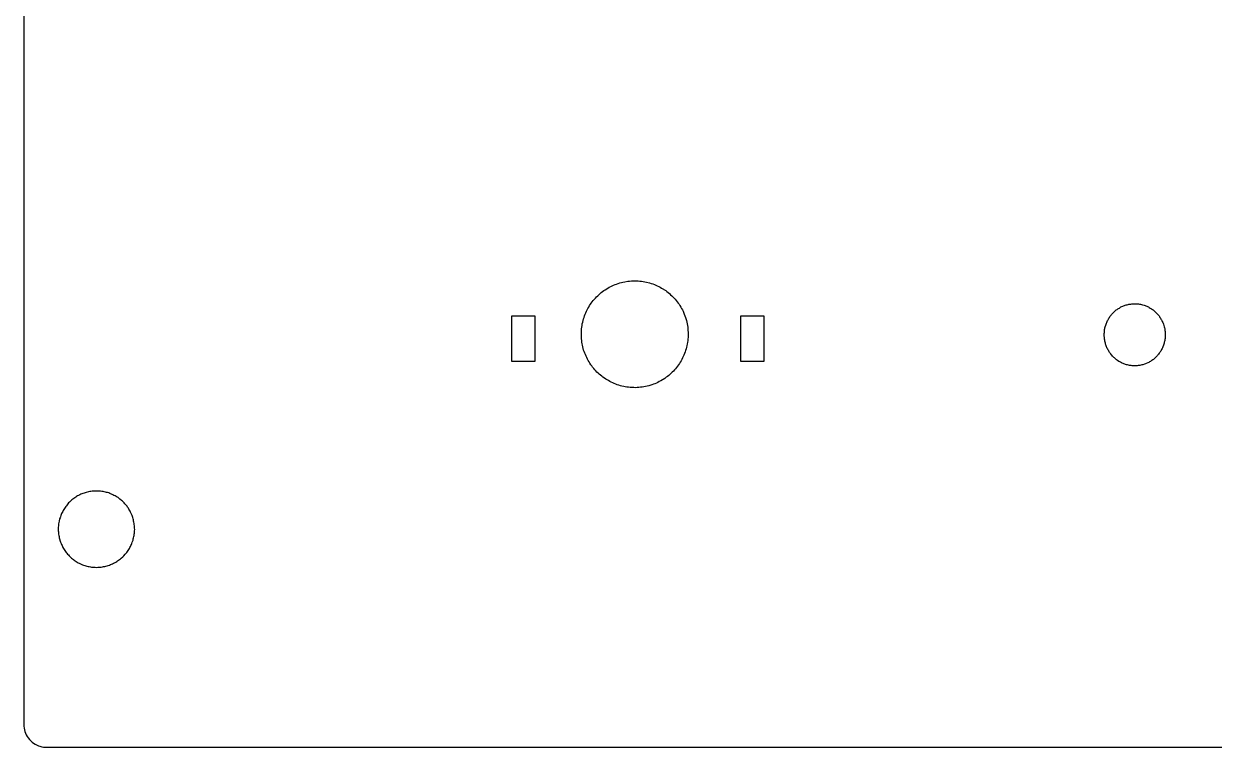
# Model space of a CAD drawing. Extents: x 14 to 160, y 773 to 1209.
# Drawn here: x 14 to 92, y 773.1 to 820.5 of the extents above; entities that cross this region are included whole.
import ezdxf

# ---------------------------------------------------------------- set-up
doc = ezdxf.new("R2010")
doc.units = 0

msp = doc.modelspace()

# ---------------------------------------------------------------- linework, layer by layer
at = {"layer": 'Bottom'}
for p, q in [((14.012902, 952.608116), (14.0129, 774.592)), ((52.370831, 803.234283), (52.465396, 803.281573)), ((52.465396, 803.281573), (52.556813, 803.322569)), ((52.556813, 803.322569), (52.651385, 803.369859)), ((52.651385, 803.369859), (52.758563, 803.410854)), ((52.758563, 803.410854), (52.853135, 803.442408)), ((52.853135, 803.442408), (52.960313, 803.483404)), ((52.960313, 803.483404), (53.054886, 803.514957)), ((53.054886, 803.514957), (53.162064, 803.540136)), ((53.162064, 803.540136), (53.266094, 803.565314)), ((53.266094, 803.565314), (53.379582, 803.587345)), ((53.379582, 803.587345), (53.587635, 803.618899)), ((53.587635, 803.618899), (53.701115, 803.637783)), ((53.701115, 803.637783), (53.814603, 803.644239)), ((53.814603, 803.644239), (53.928083, 803.653681)), ((53.928083, 803.653681), (54.0415, 803.654)), ((54.0412, 803.654), (54.1515, 803.654)), ((54.1515, 803.654), (54.258678, 803.644558)), ((54.258678, 803.644558), (54.372158, 803.638102)), ((54.372158, 803.638102), (54.482491, 803.619218)), ((54.482491, 803.619218), (54.589677, 803.603482)), ((54.589677, 803.603482), (54.700002, 803.587745)), ((54.700002, 803.587745), (54.807188, 803.565714)), ((54.807188, 803.565714), (55.015241, 803.515277)), ((55.015241, 803.515277), (55.122419, 803.483723)), ((55.122419, 803.483723), (55.216991, 803.442727)), ((55.216991, 803.442727), (55.324169, 803.411174)), ((55.324169, 803.411174), (55.418742, 803.370178)), ((55.418742, 803.370178), (55.516461, 803.322888)), ((55.516461, 803.322888), (55.614189, 803.281892)), ((55.614189, 803.281892), (55.70245, 803.234602)), ((51.393652, 802.443238), (51.456678, 802.522081)), ((51.456678, 802.522081), (51.529228, 802.59455)), ((51.529228, 802.59455), (51.611187, 802.667019)), ((51.611187, 802.667019), (51.683655, 802.739487)), ((51.683655, 802.739487), (51.765622, 802.811956)), ((51.765622, 802.811956), (51.844385, 802.87813)), ((51.844385, 802.87813), (51.926344, 802.941157)), ((51.926344, 802.941157), (52.014614, 803.007331)), ((52.014614, 803.007331), (52.096573, 803.064063)), ((52.096573, 803.064063), (52.273104, 803.177551)), ((52.273104, 803.177551), (52.370831, 803.234283)), ((55.70245, 803.234602), (55.800178, 803.17787)), ((55.800178, 803.17787), (56.064971, 803.007641)), ((56.064971, 803.007641), (56.14693, 802.941467)), ((56.14693, 802.941467), (56.225774, 802.87844)), ((56.225774, 802.87844), (56.307733, 802.812266)), ((56.307733, 802.812266), (56.389692, 802.739798)), ((56.389692, 802.739798), (56.468536, 802.667329)), ((56.468536, 802.667329), (56.613546, 802.522327)), ((56.613546, 802.522327), (56.686014, 802.443483)), ((50.876687, 801.651966), (50.917683, 801.749686)), ((50.917683, 801.749686), (50.974415, 801.837955)), ((50.974415, 801.837955), (51.021705, 801.932528)), ((51.021705, 801.932528), (51.078437, 802.023945)), ((51.078437, 802.023945), (51.13517, 802.112206)), ((51.13517, 802.112206), (51.191902, 802.19105)), ((51.191902, 802.19105), (51.254928, 802.279312)), ((51.254928, 802.279312), (51.321102, 802.361279)), ((51.321102, 802.361279), (51.393652, 802.443238)), ((56.686014, 802.443483), (56.752188, 802.361524)), ((56.752188, 802.361524), (56.815215, 802.279557)), ((56.815215, 802.279557), (56.881389, 802.191296)), ((56.881389, 802.191296), (56.938121, 802.112452)), ((56.938121, 802.112452), (56.994853, 802.02419)), ((56.994853, 802.02419), (57.048438, 801.932773)), ((57.048438, 801.932773), (57.10517, 801.838201)), ((57.10517, 801.838201), (57.155608, 801.749931)), ((57.155608, 801.749931), (57.202898, 801.652212)), ((85.537975, 801.699158), (85.588412, 801.74088)), ((85.588412, 801.74088), (85.635622, 801.772998)), ((85.635622, 801.772998), (85.682831, 801.81472)), ((85.682831, 801.81472), (85.739483, 801.846839)), ((85.739483, 801.846839), (85.78992, 801.869273)), ((85.78992, 801.869273), (85.846572, 801.904539)), ((85.846572, 801.904539), (85.893781, 801.936658)), ((85.893781, 801.936658), (85.950432, 801.96224)), ((85.950432, 801.96224), (86.007084, 801.984674)), ((86.007084, 801.984674), (86.063735, 802.010256)), ((86.063735, 802.010256), (86.120387, 802.026235)), ((86.120387, 802.026235), (86.173891, 802.051817)), ((86.173891, 802.051817), (86.230542, 802.067795)), ((86.230542, 802.067795), (86.296635, 802.083774)), ((86.296635, 802.083774), (86.353287, 802.099753)), ((86.353287, 802.099753), (86.416233, 802.115731)), ((86.416233, 802.115731), (86.472884, 802.125335)), ((86.472884, 802.125335), (86.538978, 802.13179)), ((86.538978, 802.13179), (86.601924, 802.141394)), ((86.601924, 802.141394), (86.668, 802.141)), ((86.668, 802.141), (86.730946, 802.150603)), ((86.730946, 802.150603), (86.797, 802.151)), ((86.7972, 802.151), (86.8602, 802.151)), ((86.8602, 802.151), (86.926293, 802.141397)), ((86.926293, 802.141397), (86.9892, 802.142)), ((86.9892, 802.142), (87.045851, 802.132397)), ((87.045851, 802.132397), (87.108797, 802.125941)), ((87.108797, 802.125941), (87.174891, 802.116337)), ((87.174891, 802.116337), (87.231542, 802.100359)), ((87.231542, 802.100359), (87.294488, 802.08438)), ((87.294488, 802.08438), (87.407871, 802.052262)), ((87.407871, 802.052262), (87.473964, 802.02668)), ((87.473964, 802.02668), (87.530616, 802.010701)), ((87.530616, 802.010701), (87.58412, 801.985119)), ((87.58412, 801.985119), (87.634557, 801.962685)), ((87.634557, 801.962685), (87.691209, 801.937103)), ((87.691209, 801.937103), (87.74786, 801.904984)), ((87.74786, 801.904984), (87.79507, 801.869718)), ((87.79507, 801.869718), (87.851721, 801.847284)), ((87.851721, 801.847284), (87.898931, 801.815165)), ((87.898931, 801.815165), (87.949368, 801.773443)), ((87.949368, 801.773443), (87.996578, 801.741325)), ((87.996578, 801.741325), (88.043787, 801.699603)), ((45.9933, 798.367), (45.9933, 801.362)), ((45.9933, 801.362), (47.4938, 801.362)), ((47.4938, 801.362), (47.4938, 798.367)), ((50.602388, 800.835509), (50.627567, 800.942687)), ((50.627567, 800.942687), (50.649598, 801.046717)), ((50.649598, 801.046717), (50.684299, 801.150747)), ((50.684299, 801.150747), (50.715852, 801.254769)), ((50.715852, 801.254769), (50.747406, 801.352497)), ((50.747406, 801.352497), (50.788402, 801.456519)), ((50.788402, 801.456519), (50.829397, 801.554246)), ((50.829397, 801.554246), (50.876687, 801.651966)), ((57.202898, 801.652212), (57.284857, 801.456765)), ((57.284857, 801.456765), (57.322705, 801.352743)), ((57.322705, 801.352743), (57.357406, 801.255015)), ((57.357406, 801.255015), (57.420433, 801.046962)), ((57.420433, 801.046962), (57.445611, 800.942932)), ((57.445611, 800.942932), (57.470789, 800.835754)), ((60.9953, 798.367), (60.9953, 801.362)), ((60.9953, 801.362), (62.4958, 801.362)), ((62.4958, 801.362), (62.4958, 798.367)), ((84.964416, 800.926383), (85.014853, 801.041792)), ((85.014853, 801.041792), (85.046407, 801.099492)), ((85.046407, 801.099492), (85.071585, 801.14759)), ((85.071585, 801.14759), (85.103139, 801.198915)), ((85.103139, 801.198915), (85.134693, 801.253387)), ((85.134693, 801.253387), (85.166247, 801.304712)), ((85.166247, 801.304712), (85.207161, 801.35281)), ((85.207161, 801.35281), (85.248157, 801.404135)), ((85.248157, 801.404135), (85.279711, 801.442629)), ((85.279711, 801.442629), (85.320626, 801.493954)), ((85.320626, 801.493954), (85.44977, 801.625398)), ((85.44977, 801.625398), (85.49706, 801.663892)), ((85.49706, 801.663892), (85.537975, 801.699158)), ((88.043787, 801.699603), (88.094144, 801.664337)), ((88.094144, 801.664337), (88.13514, 801.625843)), ((88.13514, 801.625843), (88.18243, 801.584121)), ((88.18243, 801.584121), (88.223425, 801.536024)), ((88.223425, 801.536024), (88.26434, 801.494302)), ((88.26434, 801.494302), (88.302189, 801.442977)), ((88.302189, 801.442977), (88.343184, 801.404483)), ((88.343184, 801.404483), (88.38418, 801.353158)), ((88.38418, 801.353158), (88.415733, 801.30506)), ((88.415733, 801.30506), (88.447287, 801.253735)), ((88.447287, 801.253735), (88.481988, 801.199263)), ((88.481988, 801.199263), (88.513542, 801.147937)), ((88.513542, 801.147937), (88.545096, 801.09984)), ((88.545096, 801.09984), (88.570274, 801.04214)), ((88.570274, 801.04214), (88.601828, 800.984439)), ((88.601828, 800.984439), (88.627006, 800.926739)), ((50.539124, 799.972205), (50.5392, 800.287)), ((50.5392, 800.287), (50.545656, 800.400488)), ((50.545656, 800.400488), (50.555098, 800.504518)), ((50.555098, 800.504518), (50.586652, 800.731487)), ((50.586652, 800.731487), (50.602388, 800.835509)), ((57.470789, 800.835754), (57.486526, 800.731732)), ((57.486526, 800.731732), (57.508557, 800.618244)), ((57.508557, 800.618244), (57.517999, 800.504764)), ((57.517999, 800.504764), (57.524455, 800.400734)), ((57.524455, 800.400734), (57.533897, 800.287246)), ((57.533897, 800.287246), (57.5339, 799.95)), ((84.797, 800.196), (84.803456, 800.263304)), ((84.797021, 800.006176), (84.797, 800.196)), ((84.803456, 800.263304), (84.8035, 800.327)), ((84.8035, 800.327), (84.812942, 800.384701)), ((84.812942, 800.384701), (84.819398, 800.452004)), ((84.819398, 800.452004), (84.838282, 800.51608)), ((84.838282, 800.51608), (84.844738, 800.573781)), ((84.844738, 800.573781), (84.860474, 800.637856)), ((84.860474, 800.637856), (84.892028, 800.753273)), ((84.892028, 800.753273), (84.942385, 800.868682)), ((84.942385, 800.868682), (84.964416, 800.926383)), ((88.627006, 800.926739), (88.649118, 800.869038)), ((88.649118, 800.869038), (88.674296, 800.811338)), ((88.674296, 800.811338), (88.721506, 800.638212)), ((88.721506, 800.638212), (88.74039, 800.574136)), ((88.74039, 800.574136), (88.756126, 800.516435)), ((88.756126, 800.516435), (88.762582, 800.45236)), ((88.762582, 800.45236), (88.772024, 800.385056)), ((88.772024, 800.385056), (88.77848, 800.327355)), ((88.77848, 800.327355), (88.787922, 800.26328)), ((88.787922, 800.26328), (88.7879, 800.196)), ((88.7879, 800.196), (88.794356, 800.131924)), ((50.54558, 799.858717), (50.539124, 799.972205)), ((50.561316, 799.748392), (50.54558, 799.858717)), ((50.570758, 799.641206), (50.561316, 799.748392)), ((50.592789, 799.530873), (50.570758, 799.641206)), ((50.611673, 799.423695), (50.592789, 799.530873)), ((50.633704, 799.319673), (50.611673, 799.423695)), ((57.45207, 799.401491), (57.430039, 799.294313)), ((57.477249, 799.511824), (57.45207, 799.401491)), ((57.492985, 799.619002), (57.477249, 799.511824)), ((57.508722, 799.732482), (57.492985, 799.619002)), ((57.524458, 799.836512), (57.508722, 799.732482)), ((57.5339, 799.95), (57.524458, 799.836512)), ((84.803477, 799.948475), (84.797021, 800.006176)), ((84.812919, 799.884399), (84.803477, 799.948475)), ((84.819375, 799.817096), (84.812919, 799.884399)), ((84.828817, 799.75302), (84.819375, 799.817096)), ((84.838258, 799.695319), (84.828817, 799.75302)), ((84.853995, 799.631244), (84.838258, 799.695319)), ((84.869731, 799.573543), (84.853995, 799.631244)), ((84.885468, 799.506239), (84.869731, 799.573543)), ((84.901204, 799.448539), (84.885468, 799.506239)), ((84.926383, 799.390838), (84.901204, 799.448539)), ((84.948414, 799.333138), (84.926383, 799.390838)), ((88.683797, 799.442643), (88.633359, 799.327234)), ((88.715351, 799.558068), (88.683797, 799.442643)), ((88.731087, 799.622144), (88.715351, 799.558068)), ((88.746824, 799.679844), (88.731087, 799.622144)), ((88.756266, 799.74392), (88.746824, 799.679844)), ((88.772002, 799.80162), (88.756266, 799.74392)), ((88.778458, 799.868924), (88.772002, 799.80162)), ((88.7879, 799.933), (88.778458, 799.868924)), ((88.787944, 799.999924), (88.7879, 799.933)), ((88.7944, 800.064), (88.787944, 799.999924)), ((88.794356, 800.131924), (88.7944, 800.064)), ((50.665258, 799.215643), (50.633704, 799.319673)), ((50.690436, 799.108465), (50.665258, 799.215643)), ((50.731432, 799.013893), (50.690436, 799.108465)), ((50.762986, 798.906715), (50.731432, 799.013893)), ((50.803981, 798.812143), (50.762986, 798.906715)), ((50.844977, 798.714423), (50.803981, 798.812143)), ((50.892267, 798.616695), (50.844977, 798.714423)), ((50.942705, 798.522123), (50.892267, 798.616695)), ((57.171476, 798.594492), (57.121039, 798.503075)), ((57.218766, 798.689064), (57.171476, 798.594492)), ((57.259762, 798.786784), (57.218766, 798.689064)), ((57.300758, 798.890814), (57.259762, 798.786784)), ((57.341753, 798.988533), (57.300758, 798.890814)), ((57.373307, 799.092563), (57.341753, 798.988533)), ((57.404861, 799.190283), (57.373307, 799.092563)), ((57.430039, 799.294313), (57.404861, 799.190283)), ((84.973592, 799.278665), (84.948414, 799.333138)), ((84.998771, 799.220965), (84.973592, 799.278665)), ((85.020883, 799.16964), (84.998771, 799.220965)), ((85.055584, 799.111939), (85.020883, 799.16964)), ((85.087137, 799.063842), (85.055584, 799.111939)), ((85.118691, 799.006141), (85.087137, 799.063842)), ((85.150245, 798.958044), (85.118691, 799.006141)), ((85.184946, 798.906719), (85.150245, 798.958044)), ((85.222794, 798.858622), (85.184946, 798.906719)), ((85.257495, 798.810525), (85.222794, 798.858622)), ((85.295343, 798.768803), (85.257495, 798.810525)), ((85.336339, 798.717477), (85.295343, 798.768803)), ((85.377254, 798.678984), (85.336339, 798.717477)), ((85.424463, 798.637262), (85.377254, 798.678984)), ((85.465459, 798.59554), (85.424463, 798.637262)), ((85.515896, 798.553818), (85.465459, 798.59554)), ((88.157334, 798.628219), (88.110044, 798.586497)), ((88.239221, 798.711574), (88.157334, 798.628219)), ((88.280216, 798.759671), (88.239221, 798.711574)), ((88.318065, 798.801393), (88.280216, 798.759671)), ((88.358979, 798.84949), (88.318065, 798.801393)), ((88.390533, 798.900815), (88.358979, 798.84949)), ((88.431529, 798.948912), (88.390533, 798.900815)), ((88.46623, 798.997009), (88.431529, 798.948912)), ((88.497783, 799.048335), (88.46623, 798.997009)), ((88.529337, 799.106035), (88.497783, 799.048335)), ((88.554516, 799.154132), (88.529337, 799.106035)), ((88.586069, 799.211833), (88.554516, 799.154132)), ((88.611248, 799.269533), (88.586069, 799.211833)), ((88.633359, 799.327234), (88.611248, 799.269533)), ((47.4938, 798.367), (45.9933, 798.367)), ((50.989995, 798.430706), (50.942705, 798.522123)), ((51.046727, 798.336142), (50.989995, 798.430706)), ((51.103459, 798.244717), (51.046727, 798.336142)), ((51.160191, 798.156455), (51.103459, 798.244717)), ((51.223218, 798.077611), (51.160191, 798.156455)), ((51.27995, 797.98935), (51.223218, 798.077611)), ((51.352499, 797.907391), (51.27995, 797.98935)), ((51.418673, 797.825424), (51.352499, 797.907391)), ((51.491142, 797.752955), (51.418673, 797.825424)), ((56.638856, 797.809491), (56.572682, 797.737022)), ((56.711325, 797.89145), (56.638856, 797.809491)), ((56.774352, 797.970293), (56.711325, 797.89145)), ((56.840526, 798.06171), (56.774352, 797.970293)), ((56.903552, 798.140554), (56.840526, 798.06171)), ((56.960284, 798.228816), (56.903552, 798.140554)), ((57.017016, 798.320233), (56.960284, 798.228816)), ((57.073749, 798.408503), (57.017016, 798.320233)), ((57.121039, 798.503075), (57.073749, 798.408503)), ((62.4958, 798.367), (60.9953, 798.367)), ((85.563106, 798.512096), (85.515896, 798.553818)), ((85.610396, 798.479977), (85.563106, 798.512096)), ((85.660753, 798.438256), (85.610396, 798.479977)), ((85.755236, 798.37418), (85.660753, 798.438256)), ((85.811888, 798.342061), (85.755236, 798.37418)), ((85.862325, 798.316479), (85.811888, 798.342061)), ((85.918977, 798.284361), (85.862325, 798.316479)), ((85.972481, 798.258779), (85.918977, 798.284361)), ((86.029132, 798.233197), (85.972481, 798.258779)), ((86.085784, 798.210762), (86.029132, 798.233197)), ((86.142435, 798.194784), (86.085784, 798.210762)), ((86.199086, 798.169202), (86.142435, 798.194784)), ((86.255738, 798.153223), (86.199086, 798.169202)), ((86.321831, 798.137244), (86.255738, 798.153223)), ((86.375416, 798.127641), (86.321831, 798.137244)), ((86.441509, 798.111663), (86.375416, 798.127641)), ((86.504455, 798.102059), (86.441509, 798.111663)), ((86.561107, 798.095603), (86.504455, 798.102059)), ((86.6272, 798.086), (86.561107, 798.095603)), ((86.690107, 798.086456), (86.6272, 798.086)), ((86.7562, 798.08), (86.690107, 798.086456)), ((86.819207, 798.079544), (86.7562, 798.08)), ((86.8853, 798.086), (86.819207, 798.079544)), ((86.948207, 798.086237), (86.8853, 798.086)), ((87.014301, 798.095841), (86.948207, 798.086237)), ((87.070952, 798.102297), (87.014301, 798.095841)), ((87.133898, 798.1119), (87.070952, 798.102297)), ((87.199991, 798.121503), (87.133898, 798.1119)), ((87.256643, 798.137482), (87.199991, 798.121503)), ((87.319589, 798.15346), (87.256643, 798.137482)), ((87.432972, 798.185579), (87.319589, 798.15346)), ((87.489623, 798.211161), (87.432972, 798.185579)), ((87.546274, 798.233596), (87.489623, 798.211161)), ((87.659657, 798.284921), (87.546274, 798.233596)), ((87.713242, 798.307355), (87.659657, 798.284921)), ((87.769894, 798.342621), (87.713242, 798.307355)), ((87.82025, 798.365056), (87.769894, 798.342621)), ((87.867541, 798.400322), (87.82025, 798.365056)), ((87.924192, 798.43244), (87.867541, 798.400322)), ((87.971402, 798.474162), (87.924192, 798.43244)), ((88.021839, 798.506281), (87.971402, 798.474162)), ((88.062835, 798.548003), (88.021839, 798.506281)), ((88.110044, 798.586497), (88.062835, 798.548003)), ((51.563691, 797.674111), (51.491142, 797.752955)), ((51.63616, 797.601643), (51.563691, 797.674111)), ((51.715004, 797.535469), (51.63616, 797.601643)), ((51.796963, 797.463), (51.715004, 797.535469)), ((51.875726, 797.399973), (51.796963, 797.463)), ((51.957693, 797.333799), (51.875726, 797.399973)), ((52.045954, 797.270773), (51.957693, 797.333799)), ((52.134224, 797.21404), (52.045954, 797.270773)), ((52.225641, 797.157308), (52.134224, 797.21404)), ((52.313903, 797.110018), (52.225641, 797.157308)), ((52.408475, 797.053286), (52.313903, 797.110018)), ((52.499892, 797.002849), (52.408475, 797.053286)), ((55.645931, 797.043704), (55.557662, 796.996413)), ((55.743651, 797.090994), (55.645931, 797.043704)), ((56.008452, 797.261215), (55.743651, 797.090994)), ((56.096714, 797.327389), (56.008452, 797.261215)), ((56.178681, 797.384121), (56.096714, 797.327389)), ((56.26064, 797.45659), (56.178681, 797.384121)), ((56.339403, 797.519616), (56.26064, 797.45659)), ((56.42137, 797.592085), (56.339403, 797.519616)), ((56.493838, 797.664553), (56.42137, 797.592085)), ((56.572682, 797.737022), (56.493838, 797.664553)), ((52.594464, 796.961853), (52.499892, 797.002849)), ((52.692184, 796.924005), (52.594464, 796.961853)), ((52.796214, 796.883009), (52.692184, 796.924005)), ((52.893933, 796.842013), (52.796214, 796.883009)), ((52.997963, 796.81046), (52.893933, 796.842013)), ((53.095683, 796.778906), (52.997963, 796.81046)), ((53.199713, 796.753728), (53.095683, 796.778906)), ((53.313193, 796.728549), (53.199713, 796.753728)), ((53.417223, 796.706518), (53.313193, 796.728549)), ((53.524401, 796.687634), (53.417223, 796.706518)), ((53.637889, 796.671898), (53.524401, 796.687634)), ((53.748222, 796.665442), (53.637889, 796.671898)), ((53.8554, 796.656), (53.748222, 796.665442)), ((53.968883, 796.65594), (53.8554, 796.656)), ((54.079216, 796.649484), (53.968883, 796.65594)), ((54.192704, 796.65594), (54.079216, 796.649484)), ((54.306184, 796.665382), (54.192704, 796.65594)), ((54.419672, 796.671838), (54.306184, 796.665382)), ((54.523694, 796.687575), (54.419672, 796.671838)), ((54.637182, 796.706458), (54.523694, 796.687575)), ((54.741212, 796.722195), (54.637182, 796.706458)), ((54.84839, 796.744226), (54.741212, 796.722195)), ((54.952412, 796.769404), (54.84839, 796.744226)), ((55.160473, 796.832431), (54.952412, 796.769404)), ((55.258193, 796.873427), (55.160473, 796.832431)), ((55.362223, 796.908128), (55.258193, 796.873427)), ((55.459942, 796.955418), (55.362223, 796.908128)), ((55.557662, 796.996413), (55.459942, 796.955418)), ((17.168204, 789.29462), (17.054724, 789.200047)), ((17.23123, 789.345057), (17.168204, 789.29462)), ((17.287962, 789.392347), (17.23123, 789.345057)), ((17.344695, 789.433343), (17.287962, 789.392347)), ((17.410869, 789.474339), (17.344695, 789.433343)), ((17.473895, 789.515334), (17.410869, 789.474339)), ((17.540069, 789.553182), (17.473895, 789.515334)), ((17.603096, 789.587883), (17.540069, 789.553182)), ((17.675645, 789.625732), (17.603096, 789.587883)), ((17.741819, 789.660433), (17.675645, 789.625732)), ((17.814288, 789.682464), (17.741819, 789.660433)), ((17.886837, 789.717165), (17.814288, 789.682464)), ((17.959306, 789.739196), (17.886837, 789.717165)), ((18.104316, 789.789634), (17.959306, 789.739196)), ((18.249326, 789.821187), (18.104316, 789.789634)), ((18.331285, 789.836924), (18.249326, 789.821187)), ((18.410048, 789.85266), (18.331285, 789.836924)), ((18.482597, 789.862102), (18.410048, 789.85266)), ((18.564556, 789.868558), (18.482597, 789.862102)), ((18.6434, 789.878), (18.564556, 789.868558)), ((18.886151, 789.877796), (18.6434, 789.878)), ((18.96811, 789.868354), (18.886151, 789.877796)), ((19.040578, 789.861898), (18.96811, 789.868354)), ((19.119422, 789.852456), (19.040578, 789.861898)), ((19.201381, 789.846), (19.119422, 789.852456)), ((19.27393, 789.827116), (19.201381, 789.846)), ((19.355889, 789.81138), (19.27393, 789.827116)), ((19.428358, 789.789348), (19.355889, 789.81138)), ((19.500907, 789.770465), (19.428358, 789.789348)), ((19.573376, 789.748434), (19.500907, 789.770465)), ((19.645844, 789.723255), (19.573376, 789.748434)), ((19.790854, 789.660228), (19.645844, 789.723255)), ((19.853881, 789.625527), (19.790854, 789.660228)), ((19.920055, 789.593974), (19.853881, 789.625527)), ((19.992524, 789.56242), (19.920055, 789.593974)), ((20.05555, 789.521424), (19.992524, 789.56242)), ((20.121724, 789.480429), (20.05555, 789.521424)), ((20.184751, 789.442581), (20.121724, 789.480429)), ((20.241483, 789.401585), (20.184751, 789.442581)), ((20.307657, 789.351147), (20.241483, 789.401585)), ((20.421137, 789.256583), (20.307657, 789.351147)), ((20.477869, 789.206146), (20.421137, 789.256583)), ((16.521862, 788.472053), (16.490308, 788.409026)), ((16.562857, 788.544521), (16.521862, 788.472053)), ((16.594411, 788.610695), (16.562857, 788.544521)), ((16.635406, 788.673722), (16.594411, 788.610695)), ((16.676402, 788.739896), (16.635406, 788.673722)), ((16.717398, 788.796628), (16.676402, 788.739896)), ((16.755246, 788.859655), (16.717398, 788.796628)), ((16.805683, 788.916387), (16.755246, 788.859655)), ((16.852974, 788.982561), (16.805683, 788.916387)), ((16.900264, 789.039293), (16.852974, 788.982561)), ((16.950701, 789.092878), (16.900264, 789.039293)), ((17.007433, 789.143315), (16.950701, 789.092878)), ((17.054724, 789.200047), (17.007433, 789.143315)), ((20.531454, 789.158855), (20.477869, 789.206146)), ((20.581891, 789.102123), (20.531454, 789.158855)), ((20.629182, 789.045391), (20.581891, 789.102123)), ((20.679619, 788.988659), (20.629182, 789.045391)), ((20.774191, 788.875179), (20.679619, 788.988659)), ((20.815187, 788.812152), (20.774191, 788.875179)), ((20.862477, 788.745978), (20.815187, 788.812152)), ((20.903473, 788.682952), (20.862477, 788.745978)), ((20.944468, 788.616778), (20.903473, 788.682952)), ((20.976022, 788.553751), (20.944468, 788.616778)), ((21.007576, 788.487577), (20.976022, 788.553751)), ((21.042277, 788.415108), (21.007576, 788.487577)), ((16.294933, 787.737747), (16.288477, 787.665279)), ((16.313817, 787.819714), (16.294933, 787.737747)), ((16.329553, 787.901673), (16.313817, 787.819714)), ((16.361107, 788.046683), (16.329553, 787.901673)), ((16.386286, 788.119152), (16.361107, 788.046683)), ((16.408397, 788.19162), (16.386286, 788.119152)), ((16.433576, 788.264089), (16.408397, 788.19162)), ((16.465129, 788.336557), (16.433576, 788.264089)), ((16.490308, 788.409026), (16.465129, 788.336557)), ((21.073831, 788.352082), (21.042277, 788.415108)), ((21.105384, 788.279613), (21.073831, 788.352082)), ((21.155822, 788.134603), (21.105384, 788.279613)), ((21.177853, 788.062134), (21.155822, 788.134603)), ((21.193589, 787.989666), (21.177853, 788.062134)), ((21.209326, 787.907707), (21.193589, 787.989666)), ((21.22821, 787.835238), (21.209326, 787.907707)), ((21.243946, 787.753271), (21.22821, 787.835238)), ((21.250402, 787.680803), (21.243946, 787.753271)), ((21.259844, 787.601959), (21.250402, 787.680803)), ((16.279035, 787.586435), (16.272579, 787.504476)), ((16.272579, 787.504476), (16.2726, 787.277)), ((16.2726, 787.277), (16.279056, 787.198156)), ((16.288477, 787.665279), (16.279035, 787.586435)), ((16.279056, 787.198156), (16.288498, 787.125688)), ((16.288498, 787.125688), (16.294954, 787.043729)), ((16.294954, 787.043729), (16.304396, 786.964885)), ((16.304396, 786.964885), (16.320132, 786.892416)), ((16.320132, 786.892416), (16.335869, 786.810457)), ((21.209292, 786.810956), (21.228176, 786.892915)), ((21.228176, 786.892915), (21.234632, 786.965383)), ((21.234632, 786.965383), (21.250368, 787.044227)), ((21.250368, 787.044227), (21.25981, 787.126186)), ((21.25981, 787.126186), (21.266266, 787.198655)), ((21.2663, 787.52), (21.259844, 787.601959)), ((21.266266, 787.198655), (21.2663, 787.277)), ((21.2663, 787.440926), (21.2663, 787.52)), ((21.275742, 787.358959), (21.2663, 787.440926)), ((21.2663, 787.277), (21.275742, 787.358959)), ((16.335869, 786.810457), (16.351605, 786.737989)), ((16.351605, 786.737989), (16.402043, 786.592979)), ((16.402043, 786.592979), (16.424155, 786.52051)), ((16.424155, 786.52051), (16.449333, 786.448041)), ((16.449333, 786.448041), (16.480887, 786.375573)), ((16.480887, 786.375573), (16.515588, 786.309399)), ((16.515588, 786.309399), (16.547141, 786.23693)), ((16.547141, 786.23693), (16.578695, 786.173904)), ((16.578695, 786.173904), (16.619691, 786.10773)), ((20.928698, 786.108228), (20.960252, 786.174402)), ((20.960252, 786.174402), (21.001247, 786.237429)), ((21.001247, 786.237429), (21.032801, 786.309897)), ((21.032801, 786.309897), (21.064355, 786.376071)), ((21.064355, 786.376071), (21.089533, 786.44854)), ((21.089533, 786.44854), (21.121087, 786.521009)), ((21.121087, 786.521009), (21.171524, 786.666019)), ((21.171524, 786.666019), (21.187261, 786.738487)), ((21.187261, 786.738487), (21.209292, 786.810956)), ((16.619691, 786.10773), (16.660686, 786.044703)), ((16.660686, 786.044703), (16.698535, 785.978529)), ((16.698535, 785.978529), (16.73953, 785.915502)), ((16.73953, 785.915502), (16.789968, 785.85877)), ((16.789968, 785.85877), (16.837258, 785.802038)), ((16.837258, 785.802038), (16.884548, 785.735864)), ((16.884548, 785.735864), (16.934986, 785.688574)), ((16.934986, 785.688574), (16.982276, 785.631842)), ((16.982276, 785.631842), (17.086306, 785.527812)), ((17.086306, 785.527812), (17.143038, 785.480521)), ((17.143038, 785.480521), (17.209212, 785.430084)), ((17.209212, 785.430084), (17.265944, 785.382794)), ((17.265944, 785.382794), (17.322676, 785.341798)), ((17.322676, 785.341798), (17.385703, 785.294508)), ((20.15322, 785.295023), (20.219394, 785.342313)), ((20.219394, 785.342313), (20.282421, 785.383308)), ((20.282421, 785.383308), (20.339153, 785.430599)), ((20.339153, 785.430599), (20.395885, 785.481036)), ((20.395885, 785.481036), (20.509373, 785.575608)), ((20.509373, 785.575608), (20.556663, 785.63234)), ((20.556663, 785.63234), (20.660693, 785.736362)), ((20.660693, 785.736362), (20.711131, 785.802536)), ((20.711131, 785.802536), (20.758421, 785.859269)), ((20.758421, 785.859269), (20.799417, 785.916001)), ((20.799417, 785.916001), (20.846707, 785.979027)), ((20.846707, 785.979027), (20.887702, 786.045201)), ((20.887702, 786.045201), (20.928698, 786.108228)), ((17.385703, 785.294508), (17.451877, 785.253512)), ((17.451877, 785.253512), (17.514904, 785.212517)), ((17.514904, 785.212517), (17.57793, 785.180963)), ((17.57793, 785.180963), (17.644104, 785.139967)), ((17.644104, 785.139967), (17.716573, 785.108414)), ((17.716573, 785.108414), (17.7796, 785.07686)), ((17.7796, 785.07686), (17.855215, 785.051682)), ((17.855215, 785.051682), (17.927765, 785.026503)), ((17.927765, 785.026503), (18.000233, 784.994949)), ((18.000233, 784.994949), (18.072783, 784.979213)), ((18.072783, 784.979213), (18.145251, 784.954035)), ((18.145251, 784.954035), (18.224095, 784.938298)), ((18.224095, 784.938298), (18.296564, 784.922562)), ((18.296564, 784.922562), (18.378523, 784.906825)), ((18.378523, 784.906825), (18.451072, 784.897383)), ((18.451072, 784.897383), (18.533031, 784.890927)), ((18.533031, 784.890927), (18.611794, 784.881485)), ((18.611794, 784.881485), (18.6937, 784.882)), ((18.6937, 784.882), (18.772463, 784.875544)), ((18.7728, 784.875), (18.854767, 784.881456)), ((18.854767, 784.881456), (18.9367, 784.882)), ((18.9367, 784.882), (19.009169, 784.891442)), ((19.009169, 784.891442), (19.088012, 784.897898)), ((19.088012, 784.897898), (19.169971, 784.90734)), ((19.169971, 784.90734), (19.24244, 784.923076)), ((19.24244, 784.923076), (19.321284, 784.938813)), ((19.321284, 784.938813), (19.393752, 784.954549)), ((19.393752, 784.954549), (19.469368, 784.979728)), ((19.469368, 784.979728), (19.548212, 784.995464)), ((19.548212, 784.995464), (19.620681, 785.027018)), ((19.620681, 785.027018), (19.686855, 785.052196)), ((19.686855, 785.052196), (19.759323, 785.077375)), ((19.759323, 785.077375), (19.831792, 785.108928)), ((19.831792, 785.108928), (19.894819, 785.140482)), ((19.894819, 785.140482), (19.960993, 785.181478)), ((19.960993, 785.181478), (20.033461, 785.213031)), ((20.033461, 785.213031), (20.096488, 785.254027)), ((20.096488, 785.254027), (20.15322, 785.295023)), ((14.0127, 774.592), (14.0127, 774.472)), ((14.0127, 774.472), (14.028436, 774.349062)), ((14.028436, 774.349062), (14.053615, 774.229271)), ((14.053615, 774.229271), (14.085169, 774.115791)), ((14.085169, 774.115791), (14.126164, 774.002303)), ((14.126164, 774.002303), (14.173454, 773.898281)), ((14.173454, 773.898281), (14.239628, 773.794251)), ((14.239628, 773.794251), (14.302655, 773.696531)), ((14.302655, 773.696531), (14.375124, 773.598804)), ((14.375124, 773.598804), (14.463393, 773.510542)), ((14.463393, 773.510542), (14.551655, 773.428575)), ((14.551655, 773.428575), (14.649383, 773.356107)), ((14.649383, 773.356107), (14.747102, 773.29308)), ((14.747102, 773.29308), (14.851132, 773.236348)), ((14.851132, 773.236348), (14.964612, 773.189058)), ((14.964612, 773.189058), (15.068642, 773.154357)), ((15.068642, 773.154357), (15.19158, 773.122803)), ((15.19158, 773.122803), (15.305068, 773.100772)), ((15.305068, 773.100772), (15.424859, 773.09133)), ((15.424859, 773.09133), (158.626, 773.092))]:
    msp.add_line(p, q, dxfattribs=at)

doc.saveas('drawing.dxf')
